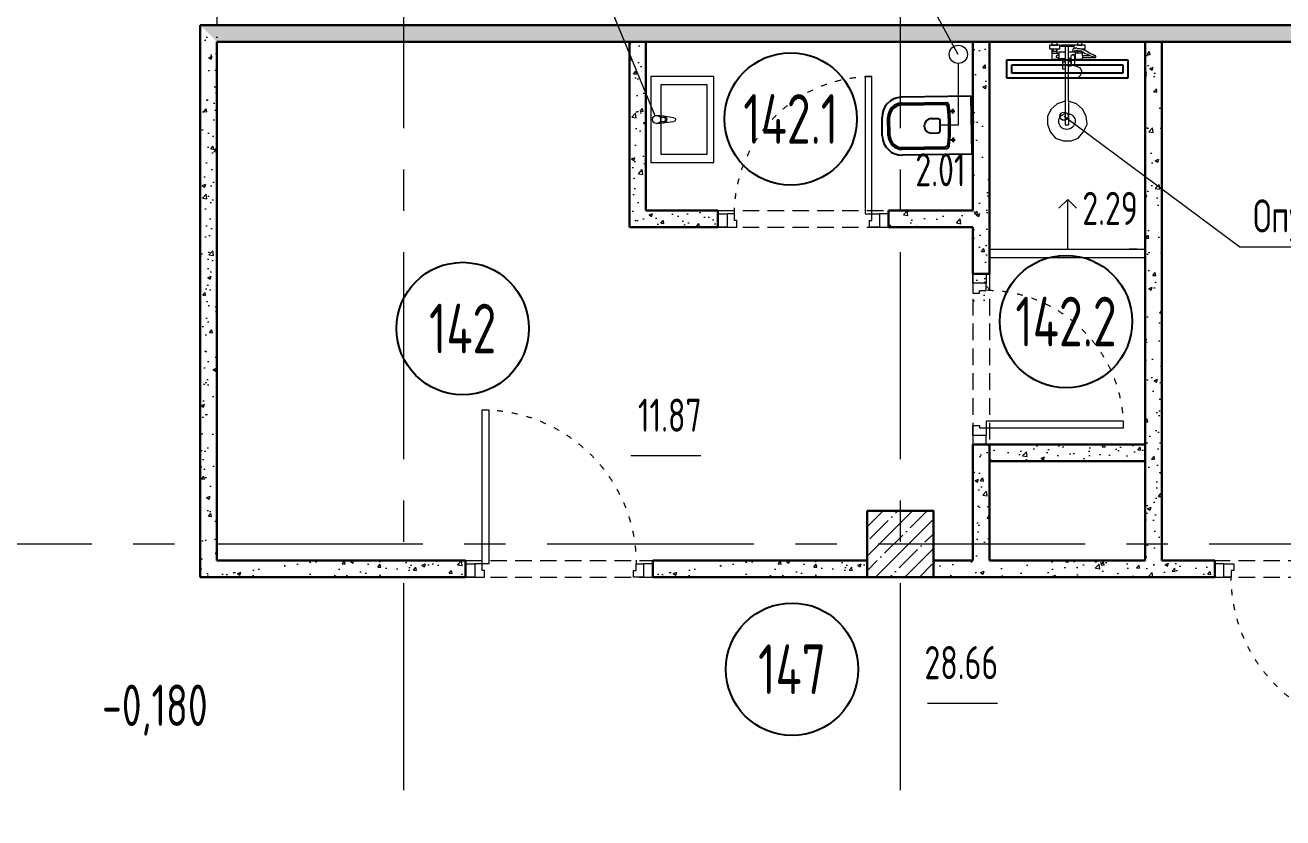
# Model space of a CAD drawing. Header units: millimetres. Extents: x -8689834 to 9420486, y -73560 to 166298.
# Drawn here: x -211520 to -203923, y 104946 to 109735 of the extents above; entities that cross this region are included whole.
import ezdxf
from ezdxf import colors
from ezdxf.entities.mleader import LeaderData, LeaderLine
from ezdxf.enums import TextEntityAlignment as Align
from ezdxf.math import Vec2, Vec3

# ---------------------------------------------------------------- set-up
doc = ezdxf.new("R2010")
doc.units = ezdxf.units.MM
doc.header["$MEASUREMENT"] = 0
for name, pattern in [('ACAD_ISO03W100', [30, 12, -18]), ('ADSK_Штриховая_ш2 п1', [3, 2, -1]), ('CENTER', [2, 1.25, -0.25, 0.25, -0.25])]:
    doc.linetypes.add(name, pattern=pattern)
doc.layers.get('0').update_dxf_attribs({"color": 250, "lineweight": 9})
for name, color, linetype, lineweight in [('АР_Двери', 175, 'Continuous', 18), ('АР_Колонны', 250, 'Continuous', 30), ('АР_Колонны Штрих', 250, 'Continuous', 5), ('АР_Маркер экспликации', 239, 'Continuous', 13), ('АР_Номер помещения', 1, 'Continuous', 25), ('АР_Оси', 195, 'Continuous', 9), ('АР_Отметки', 250, 'Continuous', 15), ('АР_Перегородки газоблок', 165, 'Continuous', 30), ('АР_Перегородки газоблок_Штрих', 165, 'Continuous', 5), ('АР_Помещения_площадь', 19, 'Continuous', 9), ('АР_тонкая линия', 250, 'Continuous', 0), ('ВК_канализация', 32, 'Continuous', 15)]:
    doc.layers.add(name, color=color, linetype=linetype, lineweight=lineweight)
for name, color, linetype in [('АР_Кровля дорожки', 245, 'Continuous'), ('ПОДЛОЖКА', 251, 'Continuous'), ('ТХ_сантехника', 253, 'Continuous')]:
    doc.layers.add(name, color=color, linetype=linetype)
doc.styles.add('ISOCPEUR', font='isocpeur.ttf', dxfattribs={"width": 0.7})
doc.styles.get("Standard").update_dxf_attribs({"font": 'isocpeur.ttf', "width": 0.7})
pattern_1 = [(50, (0, 0), (215.17805, -18.82564), [22.5, -247.5]), (355, (0, 0), (-41.6254, 225.65764), [18, -198]), (100.45144, (17.93, -1.57), (173.55265, 206.832), [19.12206, -210.34263]), (46.1842, (0, 60), (320.1724, -49.65578), [33.75, -371.25]), (96.63564, (26.68, 55.86), (280.3986, 292.2356), [28.6831, -315.51413]), (351.18416, (0, 60), (280.3986, 292.2356), [27, -297]), (21, (30, 45), (179.07212, -120.78567), [22.5, -247.5]), (326, (30, 45), (72.9946, 217.54501), [18, -198]), (71.45144, (44.92, 34.93), (252.06671, 96.75935), [19.12206, -210.34263]), (37.5, (0, 0), (3.647957, 99.868156), [0, -195.6, 0, -201, 0, -198.75]), (7.5, (0, 0), (78.92086, 118.323514), [0, -114.6, 0, -191.1, 0, -75.75]), (327.5, (-66.9, 0), (160.14673, -6.766462), [0, -75, 0, -234, 0, -310.5]), (317.5, (-96.9, 0), (174.95585, 30.031495), [0, -97.5, 0, -155.4, 0, -220.5])]

# ---------------------------------------------------------------- blocks, each defined once
blk = doc.blocks.new('*U401')
at = {"layer": 'АР_Номер помещения', "color": 7}
blk.add_circle((-7038.6, -2731.2), 400, dxfattribs=at)
at = {"layer": 'АР_Помещения_площадь', "color": 7}
blk.add_line((-5987.7, -3284.3), (-6037.4, -3284.3), dxfattribs=at)
at = {"color": 7, "style": 'ISOCPEUR', "width": 0.7, "flags": 1}
blk.add_attdef('КАТЕГОРИЯ', (-499.2, -2092.2), '', height=250, dxfattribs=at)
at = {"layer": 'АР_Номер помещения', "color": 7, "style": 'ISOCPEUR', "width": 0.7}
blk.add_attdef('НОМЕР_ПОМЕЩЕНИЯ', text='', height=300, dxfattribs=at).set_placement((-7038.6, -2731.2), align=Align.MIDDLE_CENTER)
at = {"layer": 'АР_Помещения_площадь', "color": 7, "lineweight": 30, "width": 0.7, "flags": 104}
blk.add_attdef('ИМЯ_ПОМЕЩЕНИЯ', text='', height=100, dxfattribs=at).set_placement((157.6, 1217.1), align=Align.MIDDLE_CENTER)
at = {"layer": 'АР_Помещения_площадь', "color": 7, "style": 'ISOCPEUR', "width": 0.7}
blk.add_attdef('ПЛОЩАДЬ_ПОМЕЩЕНИЯ', text='', height=200, dxfattribs=at).set_placement((-5982.8, -3037.8), align=Align.MIDDLE_RIGHT)
blk = doc.blocks.new('*U54')
at = {"layer": 'АР_Номер помещения', "color": 7}
blk.add_circle((-2653.4, -3420.9), 400, dxfattribs=at)
at = {"layer": 'АР_Помещения_площадь', "color": 7}
blk.add_line((-1413.1, -3627.5), (-1835.4, -3627.5), dxfattribs=at)
at = {"color": 7, "style": 'ISOCPEUR', "width": 0.7, "flags": 1}
blk.add_attdef('КАТЕГОРИЯ', (-499.2, -2092.2), '', height=250, dxfattribs=at)
at = {"layer": 'АР_Номер помещения', "color": 7, "style": 'ISOCPEUR', "width": 0.7}
blk.add_attdef('НОМЕР_ПОМЕЩЕНИЯ', text='', height=300, dxfattribs=at).set_placement((-2653.4, -3420.9), align=Align.MIDDLE_CENTER)
at = {"layer": 'АР_Помещения_площадь', "color": 7, "lineweight": 30, "width": 0.7, "flags": 104}
blk.add_attdef('ИМЯ_ПОМЕЩЕНИЯ', text='', height=100, dxfattribs=at).set_placement((157.6, 1217.1), align=Align.MIDDLE_CENTER)
at = {"layer": 'АР_Помещения_площадь', "color": 7, "style": 'ISOCPEUR', "width": 0.7}
blk.add_attdef('ПЛОЩАДЬ_ПОМЕЩЕНИЯ', text='', height=200, dxfattribs=at).set_placement((-1408.2, -3381), align=Align.MIDDLE_RIGHT)
blk = doc.blocks.new('*U58')
at = {"layer": 'АР_Номер помещения', "color": 7}
blk.add_circle((-10564.1, 3309.6), 400, dxfattribs=at)
at = {"layer": 'АР_Помещения_площадь', "color": 7}
blk.add_line((-9125.1, 2539.7), (-9547.4, 2539.7), dxfattribs=at)
at = {"color": 7, "style": 'ISOCPEUR', "width": 0.7, "flags": 1}
blk.add_attdef('КАТЕГОРИЯ', (-499.2, -2092.2), '', height=250, dxfattribs=at)
at = {"layer": 'АР_Номер помещения', "color": 7, "style": 'ISOCPEUR', "width": 0.7}
blk.add_attdef('НОМЕР_ПОМЕЩЕНИЯ', text='', height=300, dxfattribs=at).set_placement((-10564.1, 3309.6), align=Align.MIDDLE_CENTER)
at = {"layer": 'АР_Помещения_площадь', "color": 7, "style": 'ISOCPEUR', "width": 0.7}
blk.add_attdef('ПЛОЩАДЬ_ПОМЕЩЕНИЯ', text='', height=200, dxfattribs=at).set_placement((-9120.2, 2786.2), align=Align.MIDDLE_RIGHT)
at = {"layer": 'АР_Помещения_площадь', "color": 7, "lineweight": 30, "width": 0.7, "flags": 104}
blk.add_attdef('ИМЯ_ПОМЕЩЕНИЯ', text='', height=100, dxfattribs=at).set_placement((157.6, 1217.1), align=Align.MIDDLE_CENTER)
blk = doc.blocks.new('*U326')
for points in [[(-55, -80), (-55, 0), (-115, 0), (-115, -40), (-100, -40), (-100, -80), (-55, -80)], [(0, 0), (0, -80), (-55, -80), (-55, 0), (0, 0)], [(-1030, 0), (-1030, -80), (-975, -80), (-975, 0), (-1030, 0)], [(-975, -80), (-975, 0), (-915, 0), (-915, -40), (-930, -40), (-930, -80), (-975, -80)]]:
    blk.add_lwpolyline(points)
blk.add_lwpolyline([(-100, -80), (-100, -910), (-140, -910), (-140, -80)], close=True)
at = {"linetype": 'ACAD_ISO03W100', "ltscale": 3}
blk.add_arc((-100, -80), 830, 180, 270, dxfattribs=at)
blk = doc.blocks.new('унитаз поликлиники')
for p, q in [((0, 175), (0, -175)), ((0, 175), (420, 175)), ((125.6, 86.7), (99.5, 86.7)), ((112.4, 73.1), (112.4, 100.2)), ((420, 138.7), (149.6, 138.7)), ((420, 129), (156.8, 128.7)), ((191.9, -33.7), (191.9, 33.7)), ((242.4, 43.7), (201.9, 43.7)), ((494, 57.1), (494, -57.1)), ((504, 55), (504, -55)), ((540, 55), (540, -55)), ((112.3, -73), (112.3, -100.1)), ((242.4, -43.7), (201.9, -43.7)), ((125.5, -86.5), (99.4, -86.5)), ((420, -139), (147.9, -138.7)), ((420, -129), (155.2, -128.7)), ((0, -175), (420, -175))]:
    blk.add_line(p, q)
for centre, radius, start, end in [((420, 55), 120, 0, 90), ((420.5, 55.2), 83.5, 359.86187, 90.33349), ((420, 55), 74, 0, 90), ((242.4, 0), 43.7, 270, 90), ((420, -55), 120, 270, 0), ((420, -55), 84, 270, 0), ((420, -55), 74, 270, 358.40182)]:
    blk.add_arc(centre, radius, start, end)
at = {"extrusion": (0, 0, -1)}
for centre, major_axis, ratio, start_param, end_param in [((112.4, 86.8), (3.55, 3.55), 1, 5.504025, 11.78721), ((1158.1, 0), (-731, -726.4), 0.993775, 0.659849, 0.910919), ((984.1, 0), (-23.4, -941.4), 0.89728, 1.422258, 1.677847), ((149.5, 127.3), (-5.6, -10.5), 0.821373, 1.269211, 2.570669), ((154.4, 119.8), (-5.61, -7.72), 0.798093, 1.232924, 2.686723), ((201.9, -33.5), (4.12, -9.49), 0.964797, 0.42926, 1.943413), ((147.9, -127.5), (5.4, -10.4), 0.836443, 0.56114, 1.877577), ((155.2, -117.5), (5.3, -10.4), 0.842984, 0.549902, 1.8819)]:
    blk.add_ellipse(centre, major_axis=major_axis, ratio=ratio, start_param=start_param, end_param=end_param, dxfattribs=at)
for centre, major_axis, ratio, start_param, end_param in [((201.9, 33.5), (4.12, 9.49), 0.964797, 0.42926, 1.943413), ((112.3, -86.6), (3.54, -3.55), 1, 5.504025, 11.78721)]:
    blk.add_ellipse(centre, major_axis=major_axis, ratio=ratio, start_param=start_param, end_param=end_param)
blk = doc.blocks.new('Из_буфера27431')
at = {"linetype": 'Continuous', "lineweight": 5}
for p, q in [((-138.5, 11.1), (-85.6, 17.7)), ((-138.5, 11.1), (-85.6, 17.7)), ((-76.1, 21), (-34.1, 25)), ((-76.1, 21), (-34.1, 25)), ((-59, 13.6), (-73.9, 13.6)), ((-59, 13.6), (-73.9, 13.6)), ((-59, -13.6), (-59, 13.6)), ((-59, -13.6), (-59, 13.6)), ((-85.6, -17.7), (-138.5, -11.1)), ((-85.6, -17.7), (-138.5, -11.1)), ((-34.1, -25), (-76.1, -21)), ((-34.1, -25), (-76.1, -21)), ((-73.9, -13.6), (-59, -13.6)), ((-73.9, -13.6), (-59, -13.6))]:
    blk.add_line(p, q, dxfattribs=at)
for points in [[(0, -260), (-380, -260), (-380, 260), (0, 260)], [(-59, -210), (-339.1, -210), (-339.1, 210), (-59, 210)], [(-59, -210), (-339.1, -210), (-339.1, 210), (-59, 210)]]:
    blk.add_lwpolyline(points, close=True, dxfattribs=at)
for centre, radius, start, end in [((-137.1, 0), 11.2, 97.13892, 262.86108), ((-137.1, 0), 11.2, 97.13892, 262.86108), ((-74.2, 0), 21.1, 122.77103, 237.22897), ((-74.2, 0), 21.1, 122.77103, 237.22897), ((-73.9, 0), 13.6, 90, 270), ((-73.9, 0), 13.6, 90, 270), ((-74.2, 0), 21.1, 95.16961, 122.77103), ((-74.2, 0), 21.1, 95.16961, 122.77103), ((-34.1, 0), 25, 270, 90), ((-34.1, 0), 25, 270, 90), ((-74.2, 0), 21.1, 237.22897, 264.83039), ((-74.2, 0), 21.1, 237.22897, 264.83039)]:
    blk.add_arc(centre, radius, start, end, dxfattribs=at)
blk = doc.blocks.new('*U373')
blk.add_lwpolyline([(-100, 80), (-100, 1010), (-140, 1010), (-140, 80)], close=True)
for points in [[(-1130, 0), (-1130, 80), (-1075, 80), (-1075, 0), (-1130, 0)], [(-1075, 80), (-1075, 0), (-1015, 0), (-1015, 40), (-1030, 40), (-1030, 80), (-1075, 80)], [(-55, 80), (-55, 0), (-115, 0), (-115, 40), (-100, 40), (-100, 80), (-55, 80)], [(0, 0), (0, 80), (-55, 80), (-55, 0), (0, 0)]]:
    blk.add_lwpolyline(points)
at = {"linetype": 'ACAD_ISO03W100', "ltscale": 3}
blk.add_arc((-100, 80), 930, 90, 180, dxfattribs=at)
blk = doc.blocks.new('*U382')
blk.add_lwpolyline([(-100, 80), (-100, 1010), (-140, 1010), (-140, 80)], close=True)
for points in [[(-1130, 0), (-1130, 80), (-1075, 80), (-1075, 0), (-1130, 0)], [(-1075, 80), (-1075, 0), (-1015, 0), (-1015, 40), (-1030, 40), (-1030, 80), (-1075, 80)], [(-55, 80), (-55, 0), (-115, 0), (-115, 40), (-100, 40), (-100, 80), (-55, 80)], [(0, 0), (0, 80), (-55, 80), (-55, 0), (0, 0)]]:
    blk.add_lwpolyline(points)
at = {"linetype": 'ACAD_ISO03W100', "ltscale": 3}
blk.add_arc((-100, 80), 930, 90, 180, dxfattribs=at)
blk = doc.blocks.new('*U400')
for points in [[(0, 0), (0, -80), (55, -80), (55, 0), (0, 0)], [(55, -80), (55, 0), (115, 0), (115, -40), (100, -40), (100, -80), (55, -80)], [(975, -80), (975, 0), (915, 0), (915, -40), (930, -40), (930, -80), (975, -80)], [(1030, 0), (1030, -80), (975, -80), (975, 0), (1030, 0)]]:
    blk.add_lwpolyline(points)
blk.add_lwpolyline([(100, -80), (100, -910), (140, -910), (140, -80)], close=True)
at = {"linetype": 'ACAD_ISO03W100', "ltscale": 3}
blk.add_arc((100, -80), 830, 270, 0, dxfattribs=at)
blk = doc.blocks.new('*U402')
at = {"layer": 'АР_Номер помещения', "color": 7}
blk.add_circle((-7450.8, -3955.1), 400, dxfattribs=at)
at = {"layer": 'АР_Помещения_площадь', "color": 7}
blk.add_line((-7021.8, -3517.7), (-7070.4, -3517.7), dxfattribs=at)
at = {"color": 7, "style": 'ISOCPEUR', "width": 0.7, "flags": 1}
blk.add_attdef('КАТЕГОРИЯ', (-499.2, -2092.2), '', height=250, dxfattribs=at)
at = {"layer": 'АР_Номер помещения', "color": 7, "style": 'ISOCPEUR', "width": 0.7}
blk.add_attdef('НОМЕР_ПОМЕЩЕНИЯ', text='', height=300, dxfattribs=at).set_placement((-7450.8, -3955.1), align=Align.MIDDLE_CENTER)
at = {"layer": 'АР_Помещения_площадь', "color": 7, "lineweight": 30, "width": 0.7, "flags": 104}
blk.add_attdef('ИМЯ_ПОМЕЩЕНИЯ', text='', height=100, dxfattribs=at).set_placement((157.6, 1217.1), align=Align.MIDDLE_CENTER)
at = {"layer": 'АР_Помещения_площадь', "color": 7, "style": 'ISOCPEUR', "width": 0.7}
blk.add_attdef('ПЛОЩАДЬ_ПОМЕЩЕНИЯ', text='', height=200, dxfattribs=at).set_placement((-7016.9, -3271.2), align=Align.MIDDLE_RIGHT)
blk = doc.blocks.new('Из_буфера15266')
at = {"lineweight": 0, "ltscale": 100, "transparency": 33554687}
for points in [[(-13.2, -338.7), (-60.9, -354.5), (-97.9, -386.3), (-119.1, -428.6), (-119.1, -476.2), (-103.2, -523.9), (-71.4, -560.9), (-23.8, -576.8), (23.8, -576.8), (66.1, -560.9), (97.9, -523.9), (119.1, -476.2), (113.8, -428.6), (92.6, -386.3), (55.6, -354.5), (7.9, -338.7), (7.9, -195.8), (23.8, -195.8), (34.4, -195.8), (50.3, -195.8), (60.9, -195.8), (71.4, -190.5), (76.7, -185.2), (82, -174.6), (87.3, -169.3), (87.3, -158.7), (87.3, -153.5), (82, -148.2), (82, -148.2), (76.7, -137.6), (76.7, -137.6), (66.1, -132.3), (55.6, -127), (50.3, -127), (45, -127), (45, -105.8), (45, -84.7), (92.6, -84.7), (92.6, -74.1), (166.7, -74.1), (172, -74.1), (172, -68.8), (172, -63.5), (166.7, -63.5), (156.1, -58.2), (134.9, -47.6), (108.5, -31.7), (92.6, -26.5), (92.6, -21.2), (108.5, -21.2), (108.5, 0), (39.7, 0), (39.7, -21.2), (39.7, -21.2), (39.7, -21.2), (34.4, -21.2), (34.4, -21.2), (29.1, -42.3), (7.9, -42.3), (7.9, -5.3), (39.7, -5.3), (39.7, 0), (-39.7, 0), (-39.7, -5.3), (-13.2, -5.3), (-13.2, -42.3), (-50.3, -42.3), (-50.3, -47.6), (-60.9, -47.6), (-60.9, -37), (-60.9, -37), (-60.9, -21.2), (-45, -21.2), (-45, 0), (-108.5, 0), (-108.5, -21.2), (-92.6, -21.2), (-92.6, -37), (-92.6, -37), (-92.6, -47.6), (-92.6, -47.6), (-92.6, -84.7), (-29.1, -84.7)], [(-92.6, -21.2), (-60.9, -21.2)], [(-92.6, -37), (-60.9, -37)], [(-92.6, -47.6), (-60.9, -47.6)], [(-87.3, -21.2), (-87.3, -37)], [(-66.1, -21.2), (-66.1, -37)], [(-50.3, -47.6), (-50.3, -79.4)], [(-13.2, -5.3), (7.9, -5.3)], [(-13.2, -42.3), (-13.2, -142.9)], [(7.9, -195.8), (7.9, -42.3)], [(23.8, -63.5), (23.8, -63.5), (23.8, -63.5), (29.1, -58.2), (29.1, -58.2), (29.1, -58.2), (29.1, -58.2), (34.4, -58.2), (39.7, -58.2), (39.7, -58.2), (39.7, -58.2), (39.7, -58.2), (45, -58.2), (45, -63.5), (45, -63.5)], [(23.8, -105.8), (23.8, -63.5)], [(45, -42.3), (29.1, -42.3)], [(34.4, -58.2), (29.1, -58.2)], [(34.4, -58.2), (34.4, -58.2)], [(39.7, -58.2), (34.4, -58.2)], [(55.6, -15.9), (39.7, -21.2)], [(39.7, -58.2), (39.7, -58.2)], [(45, -63.5), (45, -63.5)], [(45, -84.7), (45, -63.5)], [(50.3, -47.6), (50.3, -47.6)], [(50.3, -52.9), (50.3, -47.6)], [(50.3, -79.4), (50.3, -47.6)], [(50.3, -58.2), (50.3, -52.9)], [(55.6, -15.9), (55.6, -15.9)], [(60.9, -21.2), (55.6, -15.9)], [(55.6, -31.7), (55.6, -31.7)], [(76.7, -37), (55.6, -31.7)], [(92.6, -26.5), (76.7, -21.2), (60.9, -21.2)], [(60.9, -37), (66.1, -37), (82, -37), (82, -37)], [(87.3, -47.6), (60.9, -47.6)], [(66.1, -31.7), (66.1, -37)], [(87.3, -37), (76.7, -37)], [(82, -21.2), (92.6, -21.2)], [(92.6, -63.5), (92.6, -74.1)], [(166.7, -74.1), (150.8, -68.8), (134.9, -63.5)], [(166.7, -74.1), (166.7, -74.1)], [(-50.3, -79.4), (-13.2, -79.4)], [(-29.1, -84.7), (-29.1, -142.9), (-23.8, -142.9), (-23.8, -142.9), (-23.8, -142.9), (-18.5, -142.9), (-13.2, -142.9), (-13.2, -142.9), (-13.2, -338.7)], [(-29.1, -84.7), (-13.2, -84.7)], [(-29.1, -100.5), (-13.2, -100.5)], [(23.8, -79.4), (7.9, -79.4)], [(23.8, -84.7), (7.9, -84.7)], [(23.8, -100.5), (7.9, -100.5)], [(13.2, -127), (7.9, -127)], [(18.5, -127), (13.2, -127)], [(23.8, -121.7), (18.5, -127)], [(23.8, -84.7), (23.8, -127)], [(23.8, -127), (23.8, -105.8)], [(45, -121.7), (34.4, -121.7), (23.8, -121.7)], [(50.3, -79.4), (45, -79.4)], [(45, -127), (45, -121.7)], [(-13.2, -338.7), (-13.2, -481.5)], [(7.9, -338.7), (7.9, -481.5)], [(-13.2, -481.5), (7.9, -481.5)]]:
    blk.add_lwpolyline(points, dxfattribs=at)
for points in [[(-92.6, 0), (-60.9, 0), (-60.9, 21.2), (-92.6, 21.2)], [(60.9, 0), (87.3, 0), (87.3, 21.2), (60.9, 21.2)], [(39.7, -21.2), (39.7, -21.2)], [(50.3, -42.3), (45, -42.3), (45, -31.7), (55.6, -31.7), (55.6, -31.7), (55.6, -37), (60.8, -37), (60.8, -47.6), (50.3, -47.6)], [(87.3, -47.6), (87.3, -37), (103.2, -47.6), (129.6, -58.2), (134.9, -63.5), (92.6, -63.5), (92.6, -47.6)]]:
    blk.add_lwpolyline(points, close=True, dxfattribs=at)
for points, knots in [([(-50.3, -74.1), (-55.6, -79.4), (-60.9, -74.1), (-66.1, -74.1), (-66.1, -68.8), (-66.1, -63.5), (-60.9, -58.2), (-55.6, -58.2), (-55.6, -58.2), (-50.3, -58.2)], [0, 0, 0, 0, 1, 1, 1, 2, 2, 2, 3, 3, 3, 3]), ([(7.9, -412.7), (34.4, -418), (55.6, -444.5), (45, -471), (39.7, -497.4), (13.2, -513.3), (-13.2, -508), (-39.7, -502.7), (-55.6, -476.2), (-50.3, -449.8), (-45, -428.6), (-34.4, -418), (-13.2, -412.7)], [0, 0, 0, 0, 1, 1, 1, 2, 2, 2, 3, 3, 3, 4, 4, 4, 4])]:
    blk.add_open_spline(points, degree=3, knots=knots, dxfattribs=at)
blk = doc.blocks.new('_DotSmall')
at = {"color": 0, "linetype": 'ByBlock', "const_width": 0.5}
blk.add_lwpolyline([(-0.0625, 0, 1), (0.0625, 0, 1)], format="xyb", close=True, dxfattribs=at)
blk = doc.blocks.new('Подложка')
at = {"layer": 'АР_Колонны Штрих', "ltscale": 100}
h = blk.add_hatch(dxfattribs=at)
h.set_pattern_fill('ANSI35', scale=500)
h.set_pattern_definition([(45, (-1163486.01, 146672.16), (-88.388348, 88.388348), []), (45, (-1163397.63, 146672.16), (-88.388348, 88.388348), [156.25, -31.25, 0, -31.25])])
h.paths.add_polyline_path([(-206033.92, 106800.68), (-206433.92, 106800.68), (-206433.92, 106400.68), (-206033.92, 106400.68)])
at = {"layer": 'АР_Перегородки газоблок_Штрих', "ltscale": 100}
h = blk.add_hatch(dxfattribs=at)
h.set_pattern_fill('AR-CONC', scale=30)
h.set_pattern_definition(pattern_1)
h.paths.add_polyline_path([(-210461.84, 109734.71), (-210361.84, 109634.71)], flags=17)
h.paths.add_polyline_path([(-201173.39, 109734.71), (-201293.39, 109734.71), (-210461.84, 109734.71), (-210361.84, 109634.71), (-202922.38, 109634.71), (-202922.38, 109061.23), (-202922.38, 108895.28), (-200133.92, 108895.28), (-200133.92, 106920.63), (-203133.86, 106920.63), (-203133.86, 104807.67), (-203241.85, 104807.72), (-203241.88, 104707.72), (-203033.92, 104707.67), (-203033.92, 106800.68), (-200033.92, 106800.68), (-200033.92, 110700.94), (-201173.39, 110702.54), (-201273.39, 110702.54), (-201273.39, 109734.71), (-201173.39, 109734.71), (-201173.39, 110062.09), (-201173.39, 110600.94), (-201171.31, 110600.94), (-200133.92, 110600.94), (-200133.92, 109015.28), (-201173.39, 109015.28)])
h.paths.add_polyline_path([(-201273.39, 109634.71), (-201273.39, 109014.71), (-202822.38, 109014.71), (-202822.38, 109634.71)], flags=16)
h.paths.add_polyline_path([(-202969.99, 109634.71), (-202849.5, 109634.71)], flags=17)
h = blk.add_hatch(dxfattribs=at)
h.set_pattern_fill('AR-CONC', scale=30)
h.set_pattern_definition([(50, (-8237.72, 51.11), (215.17805, -18.82564), [22.5, -247.5]), (355, (-8237.72, 51.11), (-41.6254, 225.65764), [18, -198]), (100.45144, (-8219.78, 49.54), (173.55265, 206.832), [19.12206, -210.34263]), (46.1842, (-8237.72, 111.1), (320.1724, -49.65578), [33.75, -371.25]), (96.63564, (-8211.03, 106.97), (280.3986, 292.2356), [28.6831, -315.51413]), (351.18416, (-8237.7, 111.1), (280.3986, 292.2356), [27, -297]), (21, (-8207.72, 96.11), (179.07212, -120.78567), [22.5, -247.5]), (326, (-8207.72, 96.11), (72.9946, 217.54501), [18, -198]), (71.45144, (-8192.8, 86.05), (252.06671, 96.75935), [19.12206, -210.34263]), (37.5, (-8237.716, 51.11), (3.647957, 99.868156), [0, -195.6, 0, -201, 0, -198.75]), (7.5, (-8237.72, 51.11), (78.92086, 118.323514), [0, -114.6, 0, -191.1, 0, -75.75]), (327.5, (-8304.616, 51.11), (160.14673, -6.766462), [0, -75, 0, -234, 0, -310.5]), (317.5, (-8334.62, 51.11), (174.95585, 30.031495), [0, -97.5, 0, -155.4, 0, -220.5])])
h.paths.add_polyline_path([(-210361.84, 109685.82), (-210461.84, 109685.82), (-210461.84, 106400.68), (-210361.84, 106400.68)])
h = blk.add_hatch(dxfattribs=at)
h.set_pattern_fill('AR-CONC', scale=30)
h.set_pattern_definition([(50, (0, 673.48), (215.17805, -18.82564), [22.5, -247.5]), (355, (0, 673.48), (-41.6254, 225.65764), [18, -198]), (100.45144, (17.93, 671.9), (173.55265, 206.832), [19.12206, -210.34263]), (46.1842, (0, 733.48), (320.1724, -49.65578), [33.75, -371.25]), (96.63564, (26.68, 729.34), (280.3986, 292.2356), [28.6831, -315.51413]), (351.18416, (0, 733.48), (280.3986, 292.2356), [27, -297]), (21, (30, 718.48), (179.07212, -120.78567), [22.5, -247.5]), (326, (30, 718.48), (72.9946, 217.54501), [18, -198]), (71.45144, (44.92, 708.4), (252.06671, 96.75935), [19.12206, -210.34263]), (37.5, (0, 673.475), (3.647957, 99.868156), [0, -195.6, 0, -201, 0, -198.75]), (7.5, (0, 673.48), (78.92086, 118.323514), [0, -114.6, 0, -191.1, 0, -75.75]), (327.5, (-66.9, 673.475), (160.14673, -6.766462), [0, -75, 0, -234, 0, -310.5]), (317.5, (-96.9, 673.48), (174.95585, 30.031495), [0, -97.5, 0, -155.4, 0, -220.5])])
h.paths.add_polyline_path([(-205694.83, 109614.71), (-205794.83, 109614.71), (-205794.83, 108614.76), (-206233.92, 108614.76), (-206233.92, 108514.76), (-205794.83, 108514.76), (-205794.83, 108066.39), (-205694.83, 108066.39)])
h.paths.add_polyline_path([(-207335.1, 108614.28), (-207769.87, 108614.72), (-207769.87, 109634.72), (-207869.86, 109634.71), (-207869.85, 108514.83), (-207335.07, 108514.71)])
h.paths.add_polyline_path([(-206233.92, 108614.76), (-206305.07, 108614.76), (-206305.07, 108514.76), (-206233.92, 108514.76)])
h = blk.add_hatch(dxfattribs=at)
h.set_pattern_fill('AR-CONC', scale=30)
h.set_pattern_definition([(50, (0, 396.71), (215.17805, -18.82564), [22.5, -247.5]), (355, (0, 396.7), (-41.6254, 225.65764), [18, -198]), (100.45144, (17.93, 395.14), (173.55265, 206.832), [19.12206, -210.34263]), (46.1842, (0, 456.7), (320.1724, -49.65578), [33.75, -371.25]), (96.63564, (26.68, 452.57), (280.3986, 292.2356), [28.6831, -315.51413]), (351.18416, (0, 456.7), (280.3986, 292.2356), [27, -297]), (21, (30, 441.71), (179.07212, -120.78567), [22.5, -247.5]), (326, (30, 441.7), (72.9946, 217.54501), [18, -198]), (71.45144, (44.92, 431.64), (252.06671, 96.75935), [19.12206, -210.34263]), (37.5, (0, 396.71), (3.647957, 99.868156), [0, -195.6, 0, -201, 0, -198.75]), (7.5, (0, 396.71), (78.92086, 118.323514), [0, -114.6, 0, -191.1, 0, -75.75]), (327.5, (-66.9, 396.71), (160.14673, -6.766462), [0, -75, 0, -234, 0, -310.5]), (317.5, (-96.9, 396.71), (174.95585, 30.031495), [0, -97.5, 0, -155.4, 0, -220.5])])
h.paths.add_polyline_path([(-204334.37, 106500.68), (-204654.83, 106500.68), (-204654.83, 106997.39), (-204754.83, 106997.39), (-204754.83, 106500.68), (-205694.83, 106500.68), (-205694.83, 107201.39), (-205794.83, 107201.39), (-205794.83, 106500.68), (-206033.92, 106500.68), (-206031.81, 106400.68), (-204334.37, 106400.68)])
h.paths.add_polyline_path([(-204654.83, 109634.71), (-204754.83, 109634.71), (-204754.83, 106997.39), (-204654.83, 106997.39)])
h = blk.add_hatch(dxfattribs=at)
h.set_pattern_fill('AR-CONC', scale=30)
h.set_pattern_definition(pattern_1)
h.paths.add_polyline_path([(-204754.83, 107201.39), (-205694.83, 107201.39), (-205694.83, 107101.39), (-204754.83, 107101.39)])
h = blk.add_hatch(dxfattribs=at)
h.set_pattern_fill('AR-CONC', scale=30)
h.set_pattern_definition([(50, (-8137.64, -3282.91), (215.17805, -18.82564), [22.5, -247.5]), (355, (-8137.64, -3282.91), (-41.6254, 225.65764), [18, -198]), (100.45144, (-8119.7, -3284.48), (173.55265, 206.832), [19.12206, -210.34263]), (46.1842, (-8137.64, -3222.9), (320.1724, -49.65578), [33.75, -371.25]), (96.63564, (-8110.96, -3227.05), (280.3986, 292.2356), [28.6831, -315.51413]), (351.18416, (-8137.64, -3222.9), (280.3986, 292.2356), [27, -297]), (21, (-8107.64, -3237.91), (179.07212, -120.78567), [22.5, -247.5]), (326, (-8107.64, -3237.91), (72.9946, 217.54501), [18, -198]), (71.45144, (-8092.72, -3247.98), (252.06671, 96.75935), [19.12206, -210.34263]), (37.5, (-8137.64, -3282.91), (3.647957, 99.868156), [0, -195.6, 0, -201, 0, -198.75]), (7.5, (-8137.64, -3282.91), (78.92086, 118.323514), [0, -114.6, 0, -191.1, 0, -75.75]), (327.5, (-8204.54, -3282.91), (160.14673, -6.766462), [0, -75, 0, -234, 0, -310.5]), (317.5, (-8234.54, -3282.91), (174.95585, 30.031495), [0, -97.5, 0, -155.4, 0, -220.5])])
h.paths.add_polyline_path([(-208859.26, 106400.68), (-210361.77, 106400.68), (-210361.77, 106500.68), (-208859.26, 106500.68)])
h = blk.add_hatch(dxfattribs=at)
h.set_pattern_fill('AR-CONC', scale=30)
h.set_pattern_definition([(50, (-5505.05, -3282.91), (215.17805, -18.82564), [22.5, -247.5]), (355, (-5505.05, -3282.91), (-41.6254, 225.65764), [18, -198]), (100.45144, (-5487.12, -3284.48), (173.55265, 206.832), [19.12206, -210.34263]), (46.1842, (-5505.05, -3222.9), (320.1724, -49.65578), [33.75, -371.25]), (96.63564, (-5478.37, -3227.05), (280.3986, 292.2356), [28.6831, -315.51413]), (351.18416, (-5505.05, -3222.9), (280.3986, 292.2356), [27, -297]), (21, (-5475.05, -3237.91), (179.07212, -120.78567), [22.5, -247.5]), (326, (-5475.05, -3237.91), (72.9946, 217.54501), [18, -198]), (71.45144, (-5460.13, -3247.98), (252.06671, 96.75935), [19.12206, -210.34263]), (37.5, (-5505.05, -3282.91), (3.647957, 99.868156), [0, -195.6, 0, -201, 0, -198.75]), (7.5, (-5505.05, -3282.91), (78.92086, 118.323514), [0, -114.6, 0, -191.1, 0, -75.75]), (327.5, (-5571.95, -3282.91), (160.14673, -6.766462), [0, -75, 0, -234, 0, -310.5]), (317.5, (-5601.95, -3282.91), (174.95585, 30.031495), [0, -97.5, 0, -155.4, 0, -220.5])])
h.paths.add_polyline_path([(-206433.92, 106400.68), (-207729.18, 106400.68), (-207729.18, 106500.68), (-206433.92, 106500.68)])
at = {"layer": 'АР_Колонны', "color": 7, "ltscale": 100}
blk.add_lwpolyline([(-206433.92, 106800.68), (-206033.92, 106800.68), (-206033.92, 106400.68), (-206433.92, 106400.68)], close=True, dxfattribs=at)
at = {"layer": 'АР_Оси', "color": 7, "linetype": 'CENTER', "ltscale": 1000}
for p, q in [((-209233.92, 134363.15), (-209233.92, 78630.8)), ((-206233.92, 134363.15), (-206233.92, 78630.8)), ((-224367.61, 106600.68), (-141189.21, 106600.68))]:
    blk.add_line(p, q, dxfattribs=at)
at = {"layer": 'АР_Перегородки газоблок', "color": 7, "ltscale": 100}
for p, q in [((-210361.84, 106818.86), (-210361.84, 109634.71)), ((-210361.84, 109634.71), (-201273.39, 109634.71)), ((-207869.87, 108514.83), (-207869.86, 109634.71)), ((-207769.87, 108614.73), (-207769.86, 109634.71)), ((-205794.83, 109634.71), (-205794.83, 108614.76)), ((-205694.83, 109634.71), (-205694.83, 108231.39)), ((-204754.83, 106500.68), (-204754.83, 109634.71)), ((-204654.83, 106500.68), (-204654.83, 109634.71)), ((-207769.87, 108614.73), (-207335.1, 108614.28)), ((-207335.1, 108614.28), (-207335.1, 108514.28)), ((-206305.07, 108514.76), (-206305.07, 108614.76)), ((-206305.07, 108614.76), (-205794.83, 108614.76)), ((-207869.87, 108514.83), (-207335.1, 108514.28)), ((-206305.07, 108514.76), (-205794.83, 108514.76)), ((-205794.83, 108514.76), (-205794.83, 108231.39)), ((-205694.83, 108231.39), (-205794.83, 108231.39)), ((-205794.83, 107201.39), (-205694.83, 107201.39)), ((-205794.83, 107201.39), (-205794.83, 106500.68)), ((-205694.83, 107201.39), (-205694.83, 106500.68)), ((-205694.83, 107201.39), (-204754.83, 107201.39)), ((-210461.84, 107069.49), (-210461.84, 106400.68)), ((-210361.84, 106500.68), (-210361.84, 107069.49)), ((-205694.83, 107101.39), (-204754.83, 107101.39)), ((-210361.84, 106500.68), (-208859.26, 106500.68)), ((-208859.26, 106500.68), (-208859.26, 106400.68)), ((-207729.26, 106500.68), (-206433.92, 106500.68)), ((-207729.26, 106500.68), (-207729.26, 106400.68)), ((-206033.92, 106500.68), (-205794.83, 106500.68)), ((-205694.83, 106500.68), (-204754.83, 106500.68)), ((-204654.83, 106500.68), (-204334.37, 106500.68)), ((-204334.37, 106400.68), (-204334.37, 106500.68)), ((-210461.84, 106400.68), (-208859.26, 106400.68)), ((-207729.26, 106400.68), (-204334.37, 106400.68))]:
    blk.add_line(p, q, dxfattribs=at)
for points in [[(-210461.84, 109734.71), (-210461.84, 106818.86)], [(-210461.84, 109734.71), (-201273.39, 109734.71)]]:
    blk.add_lwpolyline(points, dxfattribs=at)
at = {"layer": 'АР_тонкая линия', "color": 7, "linetype": 'ADSK_Штриховая_ш2 п1', "ltscale": 50}
for p, q in [((-207335.21, 108614.28), (-206205.17, 108614.04)), ((-207335.1, 108514.28), (-206205.1, 108513.8)), ((-208859.34, 106500.68), (-207729.31, 106500.44)), ((-204340.52, 106500.74), (-203210.49, 106500.49)), ((-208859.26, 106400.68), (-207729.26, 106400.2)), ((-204340.43, 106400.74), (-203210.43, 106400.26))]:
    blk.add_line(p, q, dxfattribs=at)
for points in [[(-210361.84, 110864.71), (-210361.84, 109734.71)], [(-205794.83, 108231.39), (-205794.83, 106936.39)], [(-205694.83, 108231.39), (-205694.83, 107201.39)]]:
    blk.add_lwpolyline(points, dxfattribs=at)
at = {"layer": 'ПОДЛОЖКА', "color": 7, "lineweight": 15}
for p, q in [((-205222.2, 108681.36), (-205275.23, 108628.33)), ((-205222.2, 108381.36), (-205222.2, 108681.36)), ((-205222.2, 108681.36), (-205169.16, 108628.33)), ((-205692.2, 108381.36), (-204752.2, 108381.36)), ((-205692.2, 108381.36), (-204752.2, 108381.36)), ((-205692.2, 108381.36), (-204752.2, 108381.36)), ((-205692.2, 108381.36), (-204752.2, 108381.36)), ((-205692.2, 108331.36), (-204752.2, 108331.36)), ((-205692.2, 108331.36), (-204752.2, 108331.36)), ((-205692.2, 108331.36), (-204752.2, 108331.36)), ((-205692.2, 108331.36), (-204752.2, 108331.36))]:
    blk.add_line(p, q, dxfattribs=at)
at = {"layer": 'ТХ_сантехника', "color": 7, "ltscale": 100}
for p, q in [((-205589.83, 109414.71), (-205589.83, 109524.71)), ((-205589.83, 109524.71), (-204859.83, 109524.71)), ((-205589.83, 109414.71), (-205589.83, 109524.71)), ((-205589.83, 109524.71), (-204859.83, 109524.71)), ((-205589.83, 109414.71), (-205589.83, 109524.71)), ((-205589.83, 109524.71), (-204859.83, 109524.71)), ((-205589.83, 109414.71), (-205589.83, 109524.71)), ((-205589.83, 109524.71), (-204859.83, 109524.71)), ((-205559.83, 109444.71), (-205559.83, 109494.71)), ((-205559.83, 109494.71), (-204889.83, 109494.71)), ((-205559.83, 109444.71), (-205559.83, 109494.71)), ((-205559.83, 109494.71), (-204889.83, 109494.71)), ((-205559.83, 109444.71), (-205559.83, 109494.71)), ((-205559.83, 109494.71), (-204889.83, 109494.71)), ((-205559.83, 109444.71), (-205559.83, 109494.71)), ((-205559.83, 109494.71), (-204889.83, 109494.71)), ((-204889.83, 109494.71), (-204889.83, 109444.71)), ((-204889.83, 109494.71), (-204889.83, 109444.71)), ((-204889.83, 109494.71), (-204889.83, 109444.71)), ((-204889.83, 109494.71), (-204889.83, 109444.71)), ((-204859.83, 109524.71), (-204859.83, 109414.71)), ((-204859.83, 109414.71), (-205589.83, 109414.71)), ((-204859.83, 109414.71), (-205589.83, 109414.71)), ((-204859.83, 109414.71), (-205589.83, 109414.71)), ((-204859.83, 109414.71), (-205589.83, 109414.71)), ((-204889.83, 109444.71), (-205559.83, 109444.71)), ((-204889.83, 109444.71), (-205559.83, 109444.71)), ((-204889.83, 109444.71), (-205559.83, 109444.71)), ((-204889.83, 109444.71), (-205559.83, 109444.71))]:
    blk.add_line(p, q, dxfattribs=at)
at = {"layer": 'АР_Двери', "color": 7, "xscale": -1, "rotation": 180}
for name, p in [('*U326', (-206305.07, 108514.71)), ('*U373', (-203204.37, 106480.68))]:
    blk.add_blockref(name, p, dxfattribs=at)
at = {"layer": 'АР_Двери', "color": 7, "rotation": 90.00000000000001}
blk.add_blockref('*U400', (-205794.83, 107201.39), dxfattribs=at)
at = {"layer": 'АР_Двери', "color": 7, "xscale": -1}
blk.add_blockref('*U382', (-208859.26, 106400.68), dxfattribs=at)
at = {"layer": 'АР_Маркер экспликации', "color": 7}
ref = blk.add_blockref('*U401', (-199856.79, 111899.1), dxfattribs=at)
ref.add_attrib('НОМЕР_ПОМЕЩЕНИЯ', '142.1', dxfattribs={"layer": 'АР_Номер помещения', "color": 7, "height": 300, "style": 'ISOCPEUR', "width": 0.7}).set_placement((-206895.37, 109167.94), align=Align.MIDDLE_CENTER)
ref.add_attrib('ПЛОЩАДЬ_ПОМЕЩЕНИЯ', '2.01', dxfattribs={"layer": 'АР_Помещения_площадь', "color": 7, "height": 200, "style": 'ISOCPEUR', "width": 0.7}).set_placement((-205839.61, 108861.27), align=Align.MIDDLE_RIGHT)
ref = blk.add_blockref('*U402', (-197781.75, 111899.1), dxfattribs=at)
ref.add_attrib('НОМЕР_ПОМЕЩЕНИЯ', '142.2', dxfattribs={"layer": 'АР_Номер помещения', "color": 7, "height": 300, "style": 'ISOCPEUR', "width": 0.7}).set_placement((-205232.5, 107943.97), align=Align.MIDDLE_CENTER)
ref.add_attrib('ПЛОЩАДЬ_ПОМЕЩЕНИЯ', '2.29', dxfattribs={"layer": 'АР_Помещения_площадь', "color": 7, "height": 200, "style": 'ISOCPEUR', "width": 0.7}).set_placement((-204798.61, 108627.86), align=Align.MIDDLE_RIGHT)
ref = blk.add_blockref('*U58', (-198312.96, 104592.23), dxfattribs=at)
ref.add_attrib('НОМЕР_ПОМЕЩЕНИЯ', '142', dxfattribs={"layer": 'АР_Номер помещения', "color": 7, "height": 300, "style": 'ISOCPEUR', "width": 0.7}).set_placement((-208877.05, 107901.81), align=Align.MIDDLE_CENTER)
ref.add_attrib('ПЛОЩАДЬ_ПОМЕЩЕНИЯ', '11.87', dxfattribs={"layer": 'АР_Помещения_площадь', "color": 7, "height": 200, "style": 'ISOCPEUR', "width": 0.7}).set_placement((-207433.13, 107378.47), align=Align.MIDDLE_RIGHT)
ref = blk.add_blockref('*U54', (-204234.04, 109264.51), dxfattribs=at)
ref.add_attrib('НОМЕР_ПОМЕЩЕНИЯ', '147', dxfattribs={"layer": 'АР_Номер помещения', "color": 7, "height": 300, "style": 'ISOCPEUR', "width": 0.7}).set_placement((-206887.41, 105843.57), align=Align.MIDDLE_CENTER)
ref.add_attrib('ПЛОЩАДЬ_ПОМЕЩЕНИЯ', '28.66', dxfattribs={"layer": 'АР_Помещения_площадь', "color": 7, "height": 200, "style": 'ISOCPEUR', "width": 0.7}).set_placement((-205642.25, 105883.49), align=Align.MIDDLE_RIGHT)
at = {"layer": 'ТХ_сантехника', "color": 7, "ltscale": 100}
blk.add_blockref('Из_буфера15266', (-205224.83, 109613.54), dxfattribs=at)
at = {"layer": 'ТХ_сантехника', "color": 7, "ltscale": 100, "xscale": -1}
blk.add_blockref('Из_буфера27431', (-207739.52, 109164.62), dxfattribs=at)
at = {"layer": 'ТХ_сантехника', "color": 7, "rotation": 180.8645356381789}
blk.add_blockref('унитаз поликлиники', (-205803.14, 109130.09), dxfattribs=at)
at = {"layer": 'АР_Отметки', "color": 7}
ml = blk.add_multileader_mtext('Standard', dxfattribs=at)
ml.set_content('-0,180', color=7, style='ISOCPEUR')
ml.set_leader_properties(color=256, linetype='Continuous', lineweight=-1)
ml.set_arrow_properties(name='DOTSMALL')
ml.build(insert=Vec2(0, 0))
ml.multileader.update_dxf_attribs({"has_text_frame": 1, "text_left_attachment_type": 4, "text_right_attachment_type": 4, "dogleg_length": 100, "arrow_head_size": 180})
ctx = ml.context
ctx.base_point, ctx.char_height, ctx.arrow_head_size, ctx.landing_gap_size, ctx.plane_origin = Vec3(-204920.73, 122356.47), 250, 180, 50, Vec3(-207081.94, 121407.72)
ctx.left_attachment, ctx.right_attachment = 4, 4
notes = []
notes.append((ctx, [(0, (0, 0, 0), (0, 0), (1, 0), 1, [])]))
ctx.mtext.insert, ctx.mtext.width, ctx.mtext.line_spacing_style, ctx.mtext.flow_direction = Vec3(-204870.73, 122689.8), 852.697, 2, 5
ml = blk.add_multileader_mtext('Standard', dxfattribs=at)
ml.set_content('{\\W0.8;-2,730}', color=7, style='ISOCPEUR')
ml.set_leader_properties(color=256, linetype='Continuous', lineweight=-1)
ml.set_arrow_properties(name='DOTSMALL')
ml.build(insert=Vec2(0, 0))
ml.multileader.update_dxf_attribs({"has_text_frame": 1, "text_left_attachment_type": 4, "text_right_attachment_type": 4, "dogleg_length": 100, "arrow_head_size": 180})
ctx = ml.context
ctx.base_point, ctx.char_height, ctx.arrow_head_size, ctx.landing_gap_size, ctx.plane_origin = Vec3(-314791.32, 121809.02, 0), 250, 180, 50, Vec3(-319449.83, 117956.71, 0)
ctx.left_attachment, ctx.right_attachment = 4, 4
notes.append((ctx, [(0, (0, 0, 0), (0, 0), (1, 0), 1, [])]))
ctx.mtext.insert, ctx.mtext.width, ctx.mtext.defined_height, ctx.mtext.line_spacing_style, ctx.mtext.flow_direction = Vec3(-314741.32, 122142.35, 0), 769.989, 343.89, 2, 5
ml = blk.add_multileader_mtext('Standard', dxfattribs=at)
ml.set_content('{\\W0.8;-2,430}', color=7, style='ISOCPEUR')
ml.set_leader_properties(color=256, linetype='Continuous', lineweight=-1)
ml.set_arrow_properties(name='DOTSMALL')
ml.build(insert=Vec2(0, 0))
ml.multileader.update_dxf_attribs({"has_text_frame": 1, "text_left_attachment_type": 4, "text_right_attachment_type": 4, "dogleg_length": 100, "arrow_head_size": 180})
ctx = ml.context
ctx.base_point, ctx.char_height, ctx.arrow_head_size, ctx.landing_gap_size, ctx.plane_origin = Vec3(-301002.25, 120038.58), 250, 180, 50, Vec3(-299949.55, 118383.41)
ctx.left_attachment, ctx.right_attachment = 4, 4
notes.append((ctx, [(0, (0, 0, 0), (0, 0), (1, 0), 1, [])]))
ctx.mtext.insert, ctx.mtext.width, ctx.mtext.line_spacing_style, ctx.mtext.flow_direction = Vec3(-300952.25, 120371.92), 852.697, 2, 5
ml = blk.add_multileader_mtext('Standard', dxfattribs=at)
ml.set_content('{\\W0.8;-2,430}', color=7, style='ISOCPEUR')
ml.set_leader_properties(color=256, linetype='Continuous', lineweight=-1)
ml.set_arrow_properties(name='DOTSMALL')
ml.build(insert=Vec2(0, 0))
ml.multileader.update_dxf_attribs({"has_text_frame": 1, "text_left_attachment_type": 4, "text_right_attachment_type": 4, "dogleg_length": 100, "arrow_head_size": 180})
ctx = ml.context
ctx.base_point, ctx.char_height, ctx.arrow_head_size, ctx.landing_gap_size, ctx.plane_origin = Vec3(-336711.89, 117132.66), 250, 180, 50, Vec3(-335659.19, 115477.48)
ctx.left_attachment, ctx.right_attachment = 4, 4
notes.append((ctx, [(0, (0, 0, 0), (0, 0), (1, 0), 1, [])]))
ctx.mtext.insert, ctx.mtext.width, ctx.mtext.line_spacing_style, ctx.mtext.flow_direction = Vec3(-336661.89, 117465.99), 852.697, 2, 5
ml = blk.add_multileader_mtext('Standard', dxfattribs=at)
ml.set_content('-0,180', color=7, style='ISOCPEUR')
ml.set_leader_properties(color=256, linetype='Continuous', lineweight=-1)
ml.set_arrow_properties(name='DOTSMALL')
ml.build(insert=Vec2(0, 0))
ml.multileader.update_dxf_attribs({"has_text_frame": 1, "text_left_attachment_type": 4, "text_right_attachment_type": 4, "dogleg_length": 100, "arrow_head_size": 180})
ctx = ml.context
ctx.base_point, ctx.char_height, ctx.arrow_head_size, ctx.landing_gap_size, ctx.plane_origin = Vec3(-211105.41, 105417.26), 250, 180, 50, Vec3(-213266.62, 104468.51)
ctx.left_attachment, ctx.right_attachment = 4, 4
notes.append((ctx, [(0, (0, 0, 0), (0, 0), (1, 0), 1, [])]))
ctx.mtext.insert, ctx.mtext.width, ctx.mtext.line_spacing_style, ctx.mtext.flow_direction = Vec3(-211055.41, 105750.6), 852.697, 2, 5
for ctx, leaders in notes:
    for number, flags, end, landing, length, lines in leaders:
        leader = LeaderData()
        leader.index, (leader.has_last_leader_line, leader.has_dogleg_vector, leader.attachment_direction) = number, flags
        leader.last_leader_point, leader.dogleg_vector, leader.dogleg_length = Vec3(end), Vec3(landing), length
        for number, points, colour, breaks in lines:
            line = LeaderLine()
            line.index, line.vertices, line.color, line.breaks = number, Vec3.list(points), colors.encode_raw_color(colour), breaks
            leader.lines.append(line)
        ctx.leaders.append(leader)

msp = doc.modelspace()

# ---------------------------------------------------------------- block references
at = {"layer": 'АР_Кровля дорожки', "color": 7}
msp.add_blockref('Подложка', (0, 0), dxfattribs=at)

# ---------------------------------------------------------------- next in the draw order: linework, layer by layer
at = {"layer": 'ВК_канализация', "color": 18, "lineweight": 13, "ltscale": 500, "true_color": 0x000000}
for points in [[(-205883.4, 109558.2), (-206463.2, 110624.2), (-207978.5, 110624.2)], [(-207714.9, 109187.7), (-208196.8, 110362.5), (-209712.2, 110362.5)]]:
    msp.add_lwpolyline(points, dxfattribs=at)
at = {"layer": 'ВК_канализация', "color": 30, "lineweight": 13, "ltscale": 500, "true_color": 0xf26722}
msp.add_lwpolyline([(-205883.4, 109503.2), (-205883.4, 109131.2), (-205995.1, 109131.2)], dxfattribs=at)
at = {"layer": 'ВК_канализация', "color": 18, "lineweight": 13, "ltscale": 500, "true_color": 0x000000, "elevation": 0}
msp.add_lwpolyline([(-205244.8, 109184.7), (-204183.1, 108395.1), (-202667.8, 108395.1)], dxfattribs=at)
at = {"layer": 'ВК_канализация', "color": 30, "lineweight": 13, "ltscale": 500, "true_color": 0xf26722}
for centre, radius in [((-205883.4, 109558.2), 55), ((-207705.4, 109164.6), 25), ((-205244.8, 109184.7), 25)]:
    msp.add_circle(centre, radius, dxfattribs=at)

# ---------------------------------------------------------------- next in the draw order: texts
at = {"layer": 'ВК_канализация', "color": 18, "ltscale": 100, "true_color": 0x000000, "insert": (-204102.2, 108554.8), "char_height": 200, "width": 5891.51, "attachment_point": 4, "style": 'ISOCPEUR'}
msp.add_mtext('Опуск от душа', dxfattribs=at)

doc.saveas('drawing.dxf')
